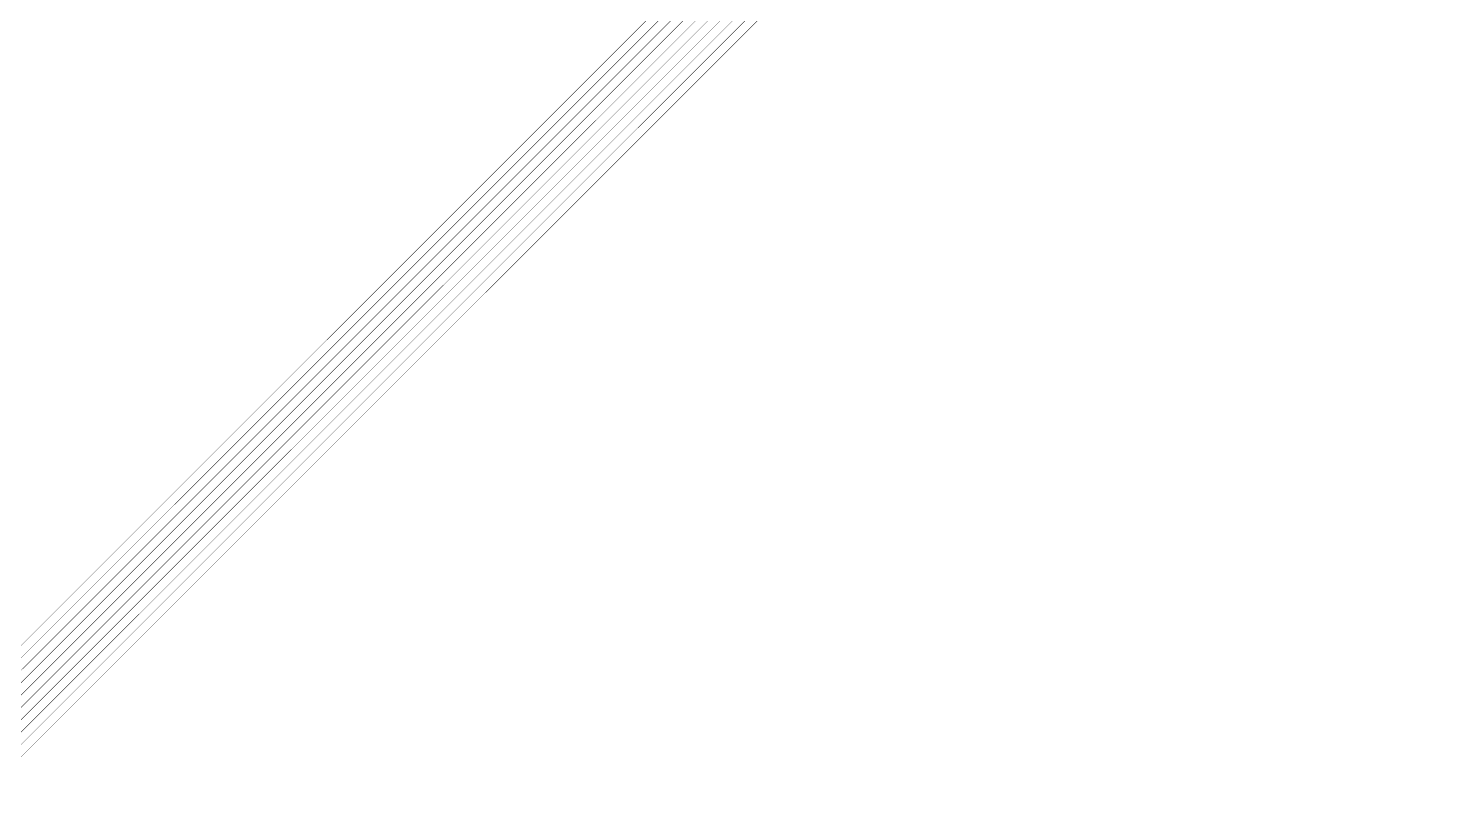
# Model space of a CAD drawing. Extents: x -22715 to 22715, y -22715 to 22715.
# Drawn here: x -11437 to -48, y -16277 to -10102 of the extents above; entities that cross this region are included whole.
import ezdxf

# ---------------------------------------------------------------- set-up
doc = ezdxf.new("R2010")
doc.units = 0
doc.layers.add('L0D0_0', color=2, linetype='CONTINUOUS')

msp = doc.modelspace()

# ---------------------------------------------------------------- linework, layer by layer
at = {"layer": 'L0D0_0', "const_width": 3}
for points in [[(-13215, -17715), (-50, -4550)], [(-13215, -17615), (-150, -4550)], [(-13215, -17515), (-250, -4550)], [(-13215, -17415), (-350, -4550)], [(-13215, -17315), (-450, -4550)], [(-13215, -17215), (-550, -4550)], [(-13215, -17115), (-650, -4550)], [(-13215, -17015), (-750, -4550)], [(-13215, -16915), (-850, -4550)], [(-13215, -16815), (-950, -4550)]]:
    msp.add_lwpolyline(points, dxfattribs=at)

doc.saveas('drawing.dxf')
